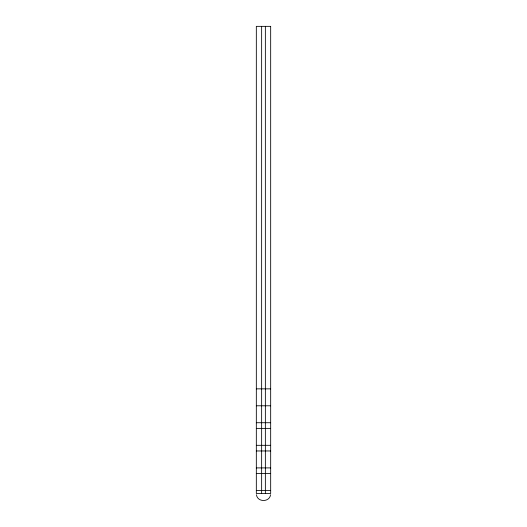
<?xml version="1.0" encoding="UTF-8"?>
<svg xmlns="http://www.w3.org/2000/svg" width="527" height="527" viewBox="0 0 527 527"><rect width="100%" height="100%" fill="white"/><g stroke="black" fill="none" stroke-linecap="round" stroke-linejoin="round"><path stroke-width="0.79" d="M270.562 494.721C269.646 502.422 257.354 502.422 256.438 494.721M256.326 388.854L270.674 388.854M256.326 405.79L270.674 405.79M256.326 422.726L270.674 422.726M256.326 428.379L270.674 428.379M256.326 445.315L270.674 445.315M256.326 450.96L270.674 450.96M256.326 467.904L270.674 467.904M256.326 473.549L270.674 473.549M256.326 490.485L270.674 490.485M265.358 26.35L265.358 493.476M261.642 26.35L261.642 493.476M270.674 26.35L256.326 26.35L256.326 493.476L270.674 493.476L270.674 26.35"/></g></svg>
